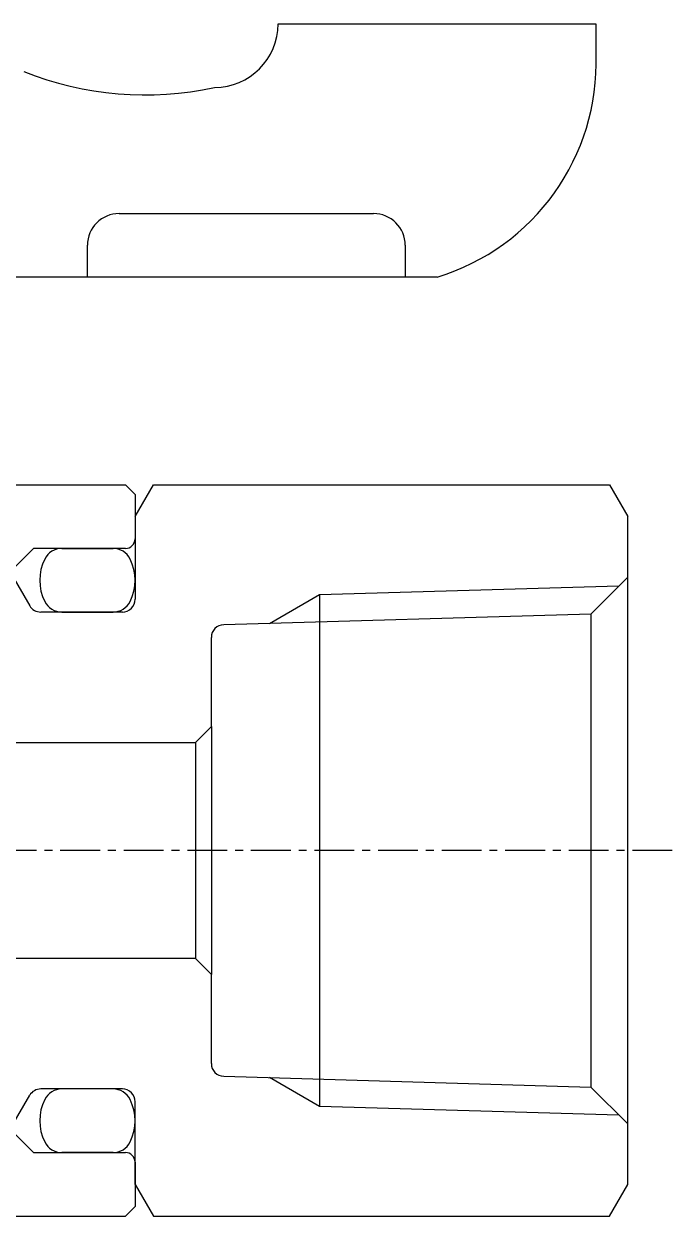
# Model space of a CAD drawing. Extents: x 112 to 170, y 97 to 229.
# Drawn here: x 149.97 to 170.37, y 135.97 to 173.47 of the extents above; entities that cross this region are included whole.
import ezdxf

# ---------------------------------------------------------------- set-up
doc = ezdxf.new("R2010")
doc.units = 0
doc.linetypes.add('CENTER', pattern=[2, 1.25, -0.25, 0.25, -0.25])
doc.layers.get('0').update_dxf_attribs({"linetype": 'CONTINUOUS'})
doc.layers.add('CENTER', color=1, linetype='CENTER')

msp = doc.modelspace()

# ---------------------------------------------------------------- linework, layer by layer
at = {"color": 7, "linetype": 'CONTINUOUS'}
for p, q in [((157.974, 173.474), (167.974, 173.474)), ((167.974, 173.474), (167.974, 172.508)), ((152.974, 167.508), (160.974, 167.508)), ((151.974, 165.508), (151.974, 166.508)), ((161.974, 166.508), (161.974, 165.508)), ((162.974, 165.508), (148.974, 165.508)), ((149.052, 158.974), (153.174, 158.974)), ((153.174, 158.974), (153.474, 158.674)), ((153.474, 157.974), (154.052, 158.974)), ((153.474, 158.674), (153.474, 157.274)), ((154.052, 158.974), (168.397, 158.974)), ((168.397, 158.974), (168.974, 157.974)), ((153.474, 157.974), (153.474, 155.374)), ((168.974, 156.074), (168.974, 157.974)), ((149.542, 156.242), (150.274, 156.974)), ((153.174, 156.974), (150.274, 156.974)), ((151.168, 156.974), (152.781, 156.974)), ((149.408, 156.474), (150.159, 155.174)), ((168.974, 156.074), (167.813, 154.912)), ((168.974, 138.874), (168.974, 156.074)), ((159.274, 155.523), (159.274, 139.424)), ((153.074, 154.974), (150.505, 154.974)), ((151.168, 154.974), (152.781, 154.974)), ((167.813, 154.912), (156.263, 154.576)), ((167.813, 154.912), (167.813, 140.035)), ((155.874, 151.374), (155.874, 154.176)), ((155.374, 150.874), (155.874, 151.374)), ((155.874, 151.374), (155.874, 143.574)), ((144.874, 150.874), (155.374, 150.874)), ((155.374, 150.874), (155.374, 144.074)), ((155.374, 144.074), (144.874, 144.074)), ((155.374, 144.074), (155.874, 143.574)), ((155.874, 140.772), (155.874, 143.574)), ((156.263, 140.372), (167.813, 140.035)), ((153.074, 139.974), (150.505, 139.974)), ((152.781, 139.974), (151.168, 139.974)), ((167.813, 140.035), (168.974, 138.874)), ((149.408, 138.474), (150.159, 139.774)), ((153.474, 136.974), (153.474, 139.574)), ((168.974, 136.974), (168.974, 138.874)), ((150.274, 137.974), (149.542, 138.706)), ((150.274, 137.974), (153.174, 137.974)), ((152.781, 137.974), (151.168, 137.974)), ((153.474, 137.674), (153.474, 136.274)), ((153.474, 136.974), (154.052, 135.974)), ((168.397, 135.974), (168.974, 136.974)), ((153.474, 136.274), (153.174, 135.974)), ((149.052, 135.974), (153.174, 135.974)), ((154.052, 135.974), (168.397, 135.974))]:
    msp.add_line(p, q, dxfattribs=at)
at = {"color": 3, "linetype": 'CONTINUOUS'}
for p, q in [((159.274, 155.523), (168.697, 155.796)), ((157.706, 154.618), (159.274, 155.523)), ((159.274, 139.424), (157.706, 140.33)), ((168.697, 139.151), (159.274, 139.424))]:
    msp.add_line(p, q, dxfattribs=at)
at = {"color": 7, "linetype": 'CONTINUOUS'}
for centre, radius, start, end in [((155.974, 173.474), 2, 270, 0), ((160.931, 172.254), 7.049, 286.8568, 2.0678), ((153.787, 181.474), 10.236, 248.1336, 282.3391), ((152.974, 166.508), 1, 90, 180), ((160.974, 166.508), 1, 0, 90), ((153.174, 157.274), 0.3, 270, 0), ((151.168, 156.374), 0.6, 90, 153.6122), ((152.781, 156.374), 0.6, 26.3878, 90), ((151.974, 155.974), 1.5, 153.6122, 206.3878), ((151.974, 155.974), 1.5, 333.6122, 26.3878), ((151.168, 155.574), 0.6, 206.3878, 270), ((152.781, 155.574), 0.6, 270, 333.6122), ((153.074, 155.374), 0.4, 270, 0), ((150.505, 155.374), 0.4, 210, 270), ((156.274, 154.176), 0.4, 91.6701, 180), ((156.274, 140.772), 0.4, 180, 268.3299), ((150.505, 139.574), 0.4, 90, 150), ((151.168, 139.374), 0.6, 90, 153.6122), ((152.781, 139.374), 0.6, 26.3878, 90), ((153.074, 139.574), 0.4, 0, 90), ((151.974, 138.974), 1.5, 153.6122, 206.3878), ((151.974, 138.974), 1.5, 333.6122, 26.3878), ((151.168, 138.574), 0.6, 206.3878, 270), ((152.781, 138.574), 0.6, 270, 333.6122), ((153.174, 137.674), 0.3, 0, 90)]:
    msp.add_arc(centre, radius, start, end, dxfattribs=at)
at = {"layer": 'CENTER', "color": 1, "linetype": 'CENTER'}
msp.add_line((170.371, 147.474), (114.577, 147.474), dxfattribs=at)

doc.saveas('drawing.dxf')
